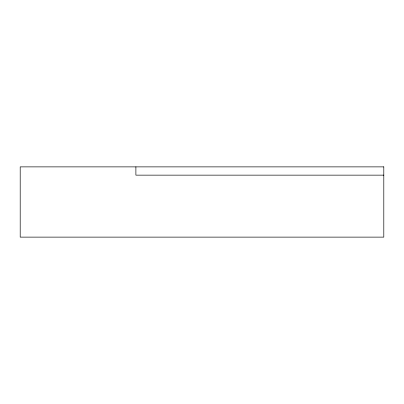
<?xml version="1.0" encoding="UTF-8"?>
<svg xmlns="http://www.w3.org/2000/svg" width="404" height="404" viewBox="0 0 404 404"><rect width="100%" height="100%" fill="white"/><g stroke="black" fill="none" stroke-linecap="round" stroke-linejoin="round"><path stroke-width="0.61" d="M383.8 175.144L135.89 175.144L135.89 166.877M383.8 166.877L20.2 166.877L20.2 237.123L383.8 237.123L383.8 166.877"/></g></svg>
